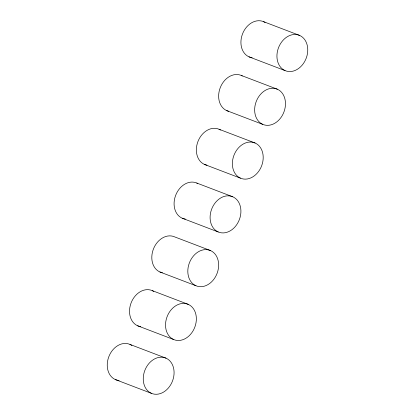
<?xml version="1.0" encoding="UTF-8"?>
<svg xmlns="http://www.w3.org/2000/svg" width="415" height="415" viewBox="0 0 415 415"><rect width="100%" height="100%" fill="white"/><g stroke="black" fill="none" stroke-linecap="round" stroke-linejoin="round"><path stroke-width="0.62" d="M263.618 21.684L299.625 35.425A19.038 14.816 -69.1 0 1 300.465 66.934A19.038 14.816 -69.1 0 1 276.935 56.679A19.038 14.816 -69.1 0 1 299.625 35.425M249.047 56.855L285.058 70.597M241.338 75.468L277.35 89.215A19.038 14.816 -69.1 0 1 278.185 120.718A19.038 14.816 -69.1 0 1 254.654 110.463A19.038 14.816 -69.1 0 1 277.35 89.215M226.772 110.639L262.778 124.386M219.058 129.257L255.069 142.999A19.038 14.816 -69.1 0 1 255.91 174.507A19.038 14.816 -69.1 0 1 232.379 164.252A19.038 14.816 -69.1 0 1 255.069 142.999M204.491 164.428L240.498 178.17M196.777 183.041L232.789 196.788A19.038 14.816 -69.1 0 1 233.629 228.292A19.038 14.816 -69.1 0 1 210.099 218.036A19.038 14.816 -69.1 0 1 232.789 196.788M182.211 218.212L218.223 231.959M210.509 250.572A19.038 14.816 -69.1 0 0 187.819 271.825A19.038 14.816 -69.1 0 0 211.349 282.081A19.038 14.816 -69.1 0 0 210.509 250.572L174.502 236.83A19.038 14.816 -69.1 0 0 153.047 250.053A19.038 14.816 -69.1 0 0 162.405 272.764M159.931 272.001L195.942 285.743M152.222 290.614L188.228 304.361A19.038 14.816 -69.1 0 1 189.069 335.865A19.038 14.816 -69.1 0 1 165.538 325.609A19.038 14.816 -69.1 0 1 188.228 304.361M137.65 325.785L173.662 339.532M129.942 344.403L165.953 358.145A19.038 14.816 -69.1 0 1 166.788 389.654A19.038 14.816 -69.1 0 1 143.258 379.398A19.038 14.816 -69.1 0 1 165.953 358.145M115.375 379.575L151.382 393.316M252.164 57.721A19.038 14.816 -69.1 0 1 242.381 34.289A19.038 14.816 -69.1 0 1 265.092 22.457M228.603 111.261A19.038 14.816 -69.1 0 1 220.266 87.632A19.038 14.816 -69.1 0 1 242.329 75.961M206.96 165.191A19.038 14.816 -69.1 0 1 197.965 141.474A19.038 14.816 -69.1 0 1 220.531 130.03M185.329 219.079A19.038 14.816 -69.1 0 1 175.421 195.989A19.038 14.816 -69.1 0 1 197.768 183.534M140.768 326.652A19.038 14.816 -69.1 0 1 130.984 303.225A19.038 14.816 -69.1 0 1 153.695 291.387M119.136 380.508A19.038 14.816 -69.1 0 1 108.683 357.061A19.038 14.816 -69.1 0 1 131.887 345.482"/></g></svg>
